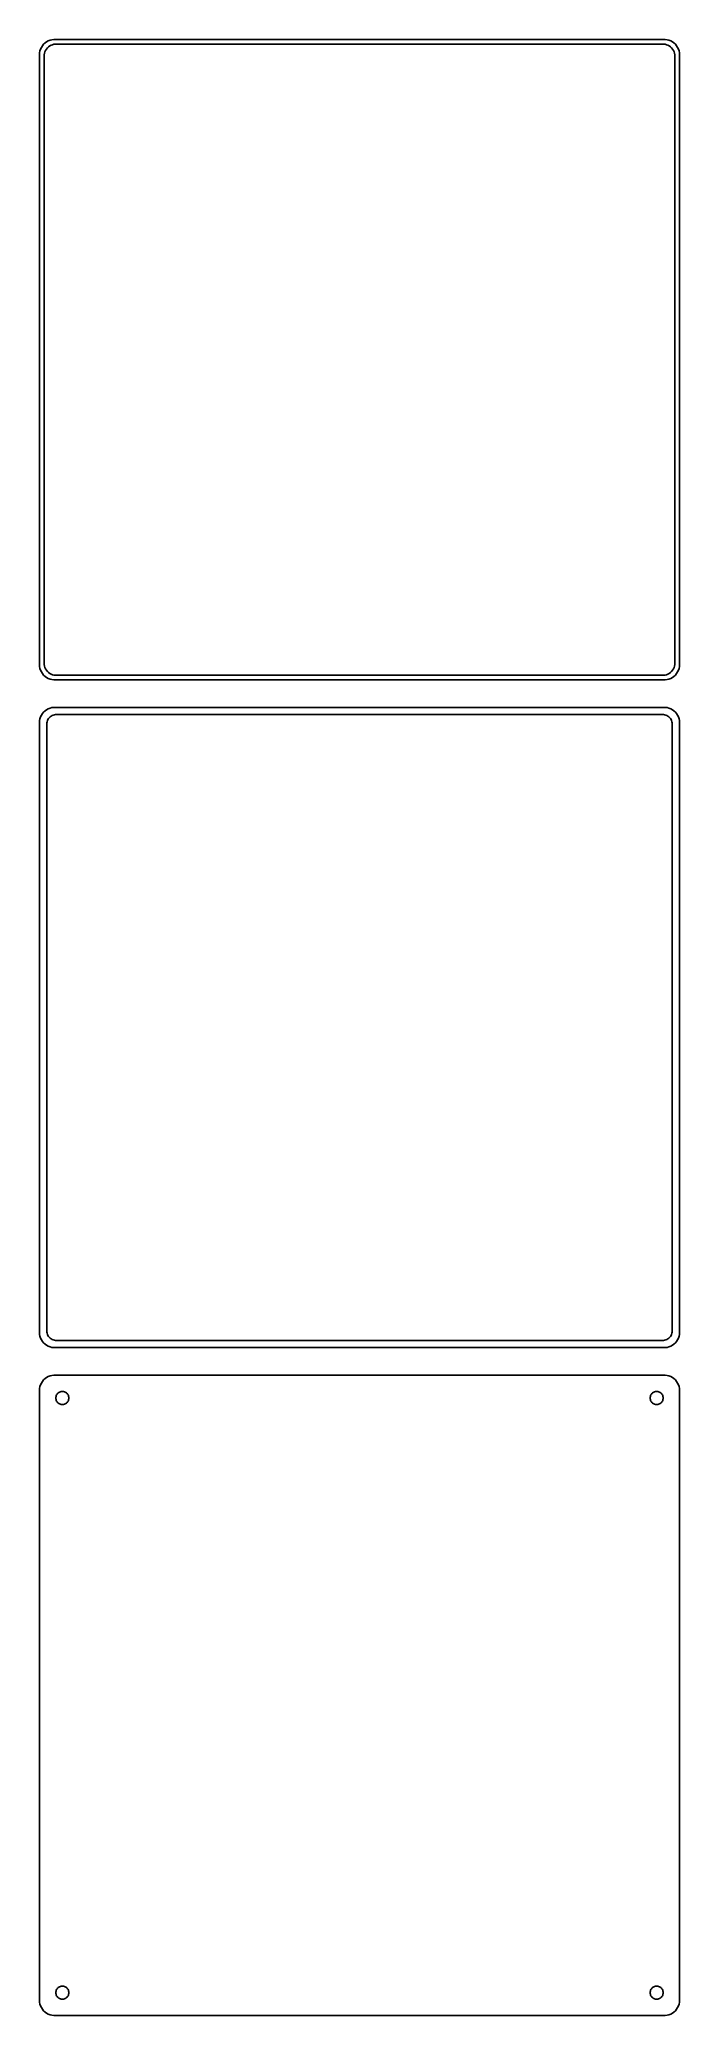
# Model space of a CAD drawing. Header units: metres. Extents: x -105 to 105, y 552 to 1200.
import ezdxf

# ---------------------------------------------------------------- set-up
doc = ezdxf.new("R2010")
doc.units = ezdxf.units.M

msp = doc.modelspace()

# ---------------------------------------------------------------- linework, layer by layer
for p, q in [((-103.187, 1198.85), (-103.645, 1198.42)), ((-102.679, 1199.22), (-103.187, 1198.85)), ((-102.129, 1199.52), (-102.679, 1199.22)), ((-101.545, 1199.76), (-102.129, 1199.52)), ((-100.937, 1199.91), (-101.545, 1199.76)), ((-100.314, 1199.99), (-100.937, 1199.91)), ((100.314, 1199.99), (-100.314, 1199.99)), ((100.937, 1199.91), (100.314, 1199.99)), ((101.545, 1199.76), (100.937, 1199.91)), ((102.129, 1199.52), (101.545, 1199.76)), ((102.679, 1199.22), (102.129, 1199.52)), ((103.187, 1198.85), (102.679, 1199.22)), ((103.645, 1198.42), (103.187, 1198.85)), ((-104.961, 1195.63), (-105, 1195)), ((-105, 1195), (-105, 995)), ((-104.843, 1196.24), (-104.961, 1195.63)), ((-104.649, 1196.84), (-104.843, 1196.24)), ((-104.382, 1197.41), (-104.649, 1196.84)), ((-104.045, 1197.94), (-104.382, 1197.41)), ((-103.645, 1198.42), (-104.045, 1197.94)), ((-103.5, 1194.5), (-103.468, 1195)), ((-103.5, 995.5), (-103.5, 1194.5)), ((-103.468, 1195), (-103.374, 1195.49)), ((-103.374, 1195.49), (-103.219, 1195.97)), ((-103.219, 1195.97), (-103.005, 1196.43)), ((-103.005, 1196.43), (-102.736, 1196.85)), ((-102.736, 1196.85), (-102.416, 1197.24)), ((-102.416, 1197.24), (-102.05, 1197.58)), ((-102.05, 1197.58), (-101.643, 1197.88)), ((-101.643, 1197.88), (-101.203, 1198.12)), ((-101.203, 1198.12), (-100.736, 1198.3)), ((-100.736, 1198.3), (-100.25, 1198.43)), ((-100.25, 1198.43), (-99.7512, 1198.49)), ((-99.7512, 1198.49), (99.7512, 1198.49)), ((99.7512, 1198.49), (100.25, 1198.43)), ((100.25, 1198.43), (100.736, 1198.3)), ((100.736, 1198.3), (101.203, 1198.12)), ((101.203, 1198.12), (101.643, 1197.88)), ((101.643, 1197.88), (102.05, 1197.58)), ((102.05, 1197.58), (102.416, 1197.24)), ((102.416, 1197.24), (102.736, 1196.85)), ((102.736, 1196.85), (103.005, 1196.43)), ((103.005, 1196.43), (103.219, 1195.97)), ((103.219, 1195.97), (103.374, 1195.49)), ((103.374, 1195.49), (103.468, 1195)), ((103.468, 1195), (103.5, 1194.5)), ((103.5, 1194.5), (103.5, 995.5)), ((104.045, 1197.94), (103.645, 1198.42)), ((104.382, 1197.41), (104.045, 1197.94)), ((104.649, 1196.84), (104.382, 1197.41)), ((104.843, 1196.24), (104.649, 1196.84)), ((104.961, 1195.63), (104.843, 1196.24)), ((105, 1195), (104.961, 1195.63)), ((105, 995), (105, 1195)), ((-105, 995), (-104.961, 994.373)), ((-104.961, 994.373), (-104.843, 993.757)), ((-104.843, 993.757), (-104.649, 993.159)), ((-104.649, 993.159), (-104.382, 992.591)), ((-104.382, 992.591), (-104.045, 992.061)), ((-104.045, 992.061), (-103.645, 991.577)), ((-103.645, 991.577), (-103.187, 991.147)), ((-103.468, 994.999), (-103.5, 995.5)), ((-103.374, 994.505), (-103.468, 994.999)), ((-103.219, 994.028), (-103.374, 994.505)), ((-103.005, 993.573), (-103.219, 994.028)), ((-102.736, 993.149), (-103.005, 993.573)), ((-102.416, 992.762), (-102.736, 993.149)), ((-102.05, 992.418), (-102.416, 992.762)), ((-101.643, 992.123), (-102.05, 992.418)), ((-101.203, 991.881), (-101.643, 992.123)), ((-100.736, 991.696), (-101.203, 991.881)), ((-100.25, 991.571), (-100.736, 991.696)), ((-99.7512, 991.508), (-100.25, 991.571)), ((99.7512, 991.508), (-99.7512, 991.508)), ((100.25, 991.571), (99.7512, 991.508)), ((100.736, 991.696), (100.25, 991.571)), ((101.203, 991.881), (100.736, 991.696)), ((101.643, 992.123), (101.203, 991.881)), ((102.05, 992.418), (101.643, 992.123)), ((102.416, 992.762), (102.05, 992.418)), ((102.736, 993.149), (102.416, 992.762)), ((103.005, 993.573), (102.736, 993.149)), ((103.219, 994.028), (103.005, 993.573)), ((103.187, 991.147), (103.645, 991.577)), ((103.374, 994.505), (103.219, 994.028)), ((103.468, 994.999), (103.374, 994.505)), ((103.5, 995.5), (103.468, 994.999)), ((103.645, 991.577), (104.045, 992.061)), ((104.045, 992.061), (104.382, 992.591)), ((104.382, 992.591), (104.649, 993.159)), ((104.649, 993.159), (104.843, 993.757)), ((104.843, 993.757), (104.961, 994.373)), ((104.961, 994.373), (105, 995)), ((-103.187, 991.147), (-102.679, 990.778)), ((-102.679, 990.778), (-102.129, 990.476)), ((-102.129, 990.476), (-101.545, 990.245)), ((-101.545, 990.245), (-100.937, 990.089)), ((-100.937, 990.089), (-100.314, 990.01)), ((-100.314, 990.01), (100.314, 990.01)), ((100.314, 990.01), (100.937, 990.089)), ((100.937, 990.089), (101.545, 990.245)), ((101.545, 990.245), (102.129, 990.476)), ((102.129, 990.476), (102.679, 990.778)), ((102.679, 990.778), (103.187, 991.147)), ((-104.045, 978.939), (-104.382, 978.409)), ((-103.645, 979.423), (-104.045, 978.939)), ((-103.187, 979.853), (-103.645, 979.423)), ((-102.679, 980.222), (-103.187, 979.853)), ((-102.129, 980.524), (-102.679, 980.222)), ((-101.545, 980.755), (-102.129, 980.524)), ((-100.937, 980.911), (-101.545, 980.755)), ((-100.314, 980.99), (-100.937, 980.911)), ((-100.825, 978.317), (-100.462, 978.461)), ((-100.462, 978.461), (-100.083, 978.558)), ((100.314, 980.99), (-100.314, 980.99)), ((-100.083, 978.558), (-99.6955, 978.607)), ((-99.6955, 978.607), (99.6955, 978.607)), ((99.6955, 978.607), (100.083, 978.558)), ((100.083, 978.558), (100.462, 978.461)), ((100.937, 980.911), (100.314, 980.99)), ((100.462, 978.461), (100.825, 978.317)), ((101.545, 980.755), (100.937, 980.911)), ((102.129, 980.524), (101.545, 980.755)), ((102.679, 980.222), (102.129, 980.524)), ((103.187, 979.853), (102.679, 980.222)), ((103.645, 979.423), (103.187, 979.853)), ((104.045, 978.939), (103.645, 979.423)), ((104.382, 978.409), (104.045, 978.939)), ((-104.961, 976.627), (-105, 976)), ((-105, 976), (-105, 776)), ((-104.843, 977.243), (-104.961, 976.627)), ((-104.649, 977.841), (-104.843, 977.243)), ((-104.382, 978.409), (-104.649, 977.841)), ((-102.613, 975.5), (-102.588, 975.89)), ((-102.613, 776.5), (-102.613, 975.5)), ((-102.588, 975.89), (-102.515, 976.274)), ((-102.515, 976.274), (-102.394, 976.646)), ((-102.394, 976.646), (-102.228, 977)), ((-102.228, 977), (-102.018, 977.33)), ((-102.018, 977.33), (-101.769, 977.631)), ((-101.769, 977.631), (-101.484, 977.899)), ((-101.484, 977.899), (-101.168, 978.128)), ((-101.168, 978.128), (-100.825, 978.317)), ((100.825, 978.317), (101.168, 978.128)), ((101.168, 978.128), (101.484, 977.899)), ((101.484, 977.899), (101.769, 977.631)), ((101.769, 977.631), (102.018, 977.33)), ((102.018, 977.33), (102.228, 977)), ((102.228, 977), (102.394, 976.646)), ((102.394, 976.646), (102.515, 976.274)), ((102.515, 976.274), (102.588, 975.89)), ((102.588, 975.89), (102.613, 975.5)), ((102.613, 975.5), (102.613, 776.5)), ((104.649, 977.841), (104.382, 978.409)), ((104.843, 977.243), (104.649, 977.841)), ((104.961, 976.627), (104.843, 977.243)), ((105, 976), (104.961, 976.627)), ((105, 776), (105, 976)), ((-105, 776), (-104.961, 775.373)), ((-104.961, 775.373), (-104.843, 774.757)), ((-104.843, 774.757), (-104.649, 774.159)), ((-104.649, 774.159), (-104.382, 773.591)), ((-104.382, 773.591), (-104.045, 773.061)), ((-104.045, 773.061), (-103.645, 772.577)), ((-103.645, 772.577), (-103.187, 772.147)), ((-103.187, 772.147), (-102.679, 771.778)), ((-102.679, 771.778), (-102.129, 771.476)), ((-102.588, 776.11), (-102.613, 776.5)), ((-102.515, 775.726), (-102.588, 776.11)), ((-102.394, 775.354), (-102.515, 775.726)), ((-102.228, 775), (-102.394, 775.354)), ((-102.018, 774.67), (-102.228, 775)), ((-102.129, 771.476), (-101.545, 771.245)), ((-101.769, 774.369), (-102.018, 774.67)), ((-101.484, 774.101), (-101.769, 774.369)), ((-101.545, 771.245), (-100.937, 771.089)), ((-101.168, 773.872), (-101.484, 774.101)), ((-100.825, 773.683), (-101.168, 773.872)), ((-100.462, 773.539), (-100.825, 773.683)), ((-100.083, 773.442), (-100.462, 773.539)), ((-99.6955, 773.393), (-100.083, 773.442)), ((99.6955, 773.393), (-99.6955, 773.393)), ((100.083, 773.442), (99.6955, 773.393)), ((100.462, 773.539), (100.083, 773.442)), ((100.825, 773.683), (100.462, 773.539)), ((101.168, 773.872), (100.825, 773.683)), ((100.937, 771.089), (101.545, 771.245)), ((101.484, 774.101), (101.168, 773.872)), ((101.769, 774.369), (101.484, 774.101)), ((101.545, 771.245), (102.129, 771.476)), ((102.018, 774.67), (101.769, 774.369)), ((102.228, 775), (102.018, 774.67)), ((102.129, 771.476), (102.679, 771.778)), ((102.394, 775.354), (102.228, 775)), ((102.515, 775.726), (102.394, 775.354)), ((102.588, 776.11), (102.515, 775.726)), ((102.613, 776.5), (102.588, 776.11)), ((102.679, 771.778), (103.187, 772.147)), ((103.187, 772.147), (103.645, 772.577)), ((103.645, 772.577), (104.045, 773.061)), ((104.045, 773.061), (104.382, 773.591)), ((104.382, 773.591), (104.649, 774.159)), ((104.649, 774.159), (104.843, 774.757)), ((104.843, 774.757), (104.961, 775.373)), ((104.961, 775.373), (105, 776)), ((-100.937, 771.089), (-100.314, 771.01)), ((-100.314, 771.01), (100.314, 771.01)), ((100.314, 771.01), (100.937, 771.089)), ((-104.843, 758.243), (-104.961, 757.627)), ((-104.649, 758.841), (-104.843, 758.243)), ((-104.382, 759.409), (-104.649, 758.841)), ((-104.045, 759.939), (-104.382, 759.409)), ((-103.645, 760.423), (-104.045, 759.939)), ((-103.187, 760.853), (-103.645, 760.423)), ((-102.679, 761.222), (-103.187, 760.853)), ((-102.129, 761.524), (-102.679, 761.222)), ((-101.545, 761.755), (-102.129, 761.524)), ((-100.937, 761.911), (-101.545, 761.755)), ((-100.314, 761.99), (-100.937, 761.911)), ((100.314, 761.99), (-100.314, 761.99)), ((100.937, 761.911), (100.314, 761.99)), ((101.545, 761.755), (100.937, 761.911)), ((102.129, 761.524), (101.545, 761.755)), ((102.679, 761.222), (102.129, 761.524)), ((103.187, 760.853), (102.679, 761.222)), ((103.645, 760.423), (103.187, 760.853)), ((104.045, 759.939), (103.645, 760.423)), ((104.382, 759.409), (104.045, 759.939)), ((104.649, 758.841), (104.382, 759.409)), ((104.843, 758.243), (104.649, 758.841)), ((104.961, 757.627), (104.843, 758.243)), ((-104.961, 757.627), (-105, 757)), ((-105, 757), (-105, 557)), ((-99.6353, 754.5), (-99.6185, 754.768)), ((-99.6185, 754.232), (-99.6353, 754.5)), ((-99.6185, 754.768), (-99.5682, 755.031)), ((-99.5682, 753.969), (-99.6185, 754.232)), ((-99.5682, 755.031), (-99.4853, 755.286)), ((-99.4853, 753.714), (-99.5682, 753.969)), ((-99.4853, 755.286), (-99.3712, 755.529)), ((-99.3712, 753.471), (-99.4853, 753.714)), ((-99.3712, 755.529), (-99.2275, 755.755)), ((-99.2275, 753.245), (-99.3712, 753.471)), ((-99.2275, 755.755), (-99.0566, 755.962)), ((-99.0566, 753.038), (-99.2275, 753.245)), ((-99.0566, 755.962), (-98.8611, 756.145)), ((-98.8611, 752.855), (-99.0566, 753.038)), ((-98.8611, 756.145), (-98.6441, 756.303)), ((-98.6441, 752.697), (-98.8611, 752.855)), ((-98.6441, 756.303), (-98.4092, 756.432)), ((-98.4092, 752.568), (-98.6441, 752.697)), ((-98.4092, 756.432), (-98.1598, 756.531)), ((-98.1598, 752.469), (-98.4092, 752.568)), ((-98.1598, 756.531), (-97.9001, 756.597)), ((-97.9001, 752.403), (-98.1598, 752.469)), ((-97.9001, 756.597), (-97.6341, 756.631)), ((-97.6341, 752.369), (-97.9001, 752.403)), ((-97.6341, 756.631), (-97.3659, 756.631)), ((-97.3659, 752.369), (-97.6341, 752.369)), ((-97.3659, 756.631), (-97.0999, 756.597)), ((-97.0999, 752.403), (-97.3659, 752.369)), ((-97.0999, 756.597), (-96.8401, 756.531)), ((-96.8401, 752.469), (-97.0999, 752.403)), ((-96.8401, 756.531), (-96.5908, 756.432)), ((-96.5908, 752.568), (-96.8401, 752.469)), ((-96.5908, 756.432), (-96.3559, 756.303)), ((-96.3559, 752.697), (-96.5908, 752.568)), ((-96.3559, 756.303), (-96.1389, 756.145)), ((-96.1389, 752.855), (-96.3559, 752.697)), ((-96.1389, 756.145), (-95.9434, 755.962)), ((-95.9434, 753.038), (-96.1389, 752.855)), ((-95.9434, 755.962), (-95.7725, 755.755)), ((-95.7725, 753.245), (-95.9434, 753.038)), ((-95.7725, 755.755), (-95.6288, 755.529)), ((-95.6288, 753.471), (-95.7725, 753.245)), ((-95.6288, 755.529), (-95.5146, 755.286)), ((-95.5146, 753.714), (-95.6288, 753.471)), ((-95.5146, 755.286), (-95.4318, 755.031)), ((-95.4318, 753.969), (-95.5146, 753.714)), ((-95.4318, 755.031), (-95.3815, 754.768)), ((-95.3815, 754.232), (-95.4318, 753.969)), ((-95.3815, 754.768), (-95.3647, 754.5)), ((-95.3647, 754.5), (-95.3815, 754.232)), ((95.3647, 754.5), (95.3815, 754.768)), ((95.3815, 754.232), (95.3647, 754.5)), ((95.3815, 754.768), (95.4318, 755.031)), ((95.4318, 753.969), (95.3815, 754.232)), ((95.4318, 755.031), (95.5146, 755.286)), ((95.5146, 753.714), (95.4318, 753.969)), ((95.5146, 755.286), (95.6288, 755.529)), ((95.6288, 753.471), (95.5146, 753.714)), ((95.6288, 755.529), (95.7725, 755.755)), ((95.7725, 753.245), (95.6288, 753.471)), ((95.7725, 755.755), (95.9434, 755.962)), ((95.9434, 753.038), (95.7725, 753.245)), ((95.9434, 755.962), (96.1389, 756.145)), ((96.1389, 752.855), (95.9434, 753.038)), ((96.1389, 756.145), (96.3559, 756.303)), ((96.3559, 752.697), (96.1389, 752.855)), ((96.3559, 756.303), (96.5908, 756.432)), ((96.5908, 752.568), (96.3559, 752.697)), ((96.5908, 756.432), (96.8401, 756.531)), ((96.8401, 752.469), (96.5908, 752.568)), ((96.8401, 756.531), (97.0999, 756.597)), ((97.0999, 752.403), (96.8401, 752.469)), ((97.0999, 756.597), (97.3659, 756.631)), ((97.3659, 752.369), (97.0999, 752.403)), ((97.3659, 756.631), (97.6341, 756.631)), ((97.6341, 752.369), (97.3659, 752.369)), ((97.6341, 756.631), (97.9001, 756.597)), ((97.9001, 752.403), (97.6341, 752.369)), ((97.9001, 756.597), (98.1598, 756.531)), ((98.1598, 752.469), (97.9001, 752.403)), ((98.1598, 756.531), (98.4092, 756.432)), ((98.4092, 752.568), (98.1598, 752.469)), ((98.4092, 756.432), (98.6441, 756.303)), ((98.6441, 752.697), (98.4092, 752.568)), ((98.6441, 756.303), (98.8611, 756.145)), ((98.8611, 752.855), (98.6441, 752.697)), ((98.8611, 756.145), (99.0566, 755.962)), ((99.0566, 753.038), (98.8611, 752.855)), ((99.0566, 755.962), (99.2275, 755.755)), ((99.2275, 753.245), (99.0566, 753.038)), ((99.2275, 755.755), (99.3712, 755.529)), ((99.3712, 753.471), (99.2275, 753.245)), ((99.3712, 755.529), (99.4853, 755.286)), ((99.4853, 753.714), (99.3712, 753.471)), ((99.4853, 755.286), (99.5682, 755.031)), ((99.5682, 753.969), (99.4853, 753.714)), ((99.5682, 755.031), (99.6185, 754.768)), ((99.6185, 754.232), (99.5682, 753.969)), ((99.6185, 754.768), (99.6353, 754.5)), ((99.6353, 754.5), (99.6185, 754.232)), ((105, 757), (104.961, 757.627)), ((105, 557), (105, 757)), ((-99.6353, 559.5), (-99.6185, 559.768)), ((-99.6185, 559.232), (-99.6353, 559.5)), ((-99.6185, 559.768), (-99.5682, 560.031)), ((-99.5682, 558.969), (-99.6185, 559.232)), ((-99.5682, 560.031), (-99.4853, 560.286)), ((-99.4853, 558.714), (-99.5682, 558.969)), ((-99.4853, 560.286), (-99.3712, 560.529)), ((-99.3712, 558.471), (-99.4853, 558.714)), ((-99.3712, 560.529), (-99.2275, 560.755)), ((-99.2275, 558.245), (-99.3712, 558.471)), ((-99.2275, 560.755), (-99.0566, 560.962)), ((-99.0566, 558.038), (-99.2275, 558.245)), ((-99.0566, 560.962), (-98.8611, 561.145)), ((-98.8611, 557.855), (-99.0566, 558.038)), ((-98.8611, 561.145), (-98.6441, 561.303)), ((-98.6441, 557.697), (-98.8611, 557.855)), ((-98.6441, 561.303), (-98.4092, 561.432)), ((-98.4092, 557.568), (-98.6441, 557.697)), ((-98.4092, 561.432), (-98.1598, 561.531)), ((-98.1598, 557.469), (-98.4092, 557.568)), ((-98.1598, 561.531), (-97.9001, 561.597)), ((-97.9001, 557.403), (-98.1598, 557.469)), ((-97.9001, 561.597), (-97.6341, 561.631)), ((-97.6341, 557.369), (-97.9001, 557.403)), ((-97.6341, 561.631), (-97.3659, 561.631)), ((-97.3659, 557.369), (-97.6341, 557.369)), ((-97.3659, 561.631), (-97.0999, 561.597)), ((-97.0999, 557.403), (-97.3659, 557.369)), ((-97.0999, 561.597), (-96.8401, 561.531)), ((-96.8401, 557.469), (-97.0999, 557.403)), ((-96.8401, 561.531), (-96.5908, 561.432)), ((-96.5908, 557.568), (-96.8401, 557.469)), ((-96.5908, 561.432), (-96.3559, 561.303)), ((-96.3559, 557.697), (-96.5908, 557.568)), ((-96.3559, 561.303), (-96.1389, 561.145)), ((-96.1389, 557.855), (-96.3559, 557.697)), ((-96.1389, 561.145), (-95.9434, 560.962)), ((-95.9434, 558.038), (-96.1389, 557.855)), ((-95.9434, 560.962), (-95.7725, 560.755)), ((-95.7725, 558.245), (-95.9434, 558.038)), ((-95.7725, 560.755), (-95.6288, 560.529)), ((-95.6288, 558.471), (-95.7725, 558.245)), ((-95.6288, 560.529), (-95.5146, 560.286)), ((-95.5146, 558.714), (-95.6288, 558.471)), ((-95.5146, 560.286), (-95.4318, 560.031)), ((-95.4318, 558.969), (-95.5146, 558.714)), ((-95.4318, 560.031), (-95.3815, 559.768)), ((-95.3815, 559.232), (-95.4318, 558.969)), ((-95.3815, 559.768), (-95.3647, 559.5)), ((-95.3647, 559.5), (-95.3815, 559.232)), ((95.3647, 559.5), (95.3815, 559.768)), ((95.3815, 559.232), (95.3647, 559.5)), ((95.3815, 559.768), (95.4318, 560.031)), ((95.4318, 558.969), (95.3815, 559.232)), ((95.4318, 560.031), (95.5146, 560.286)), ((95.5146, 558.714), (95.4318, 558.969)), ((95.5146, 560.286), (95.6288, 560.529)), ((95.6288, 558.471), (95.5146, 558.714)), ((95.6288, 560.529), (95.7725, 560.755)), ((95.7725, 558.245), (95.6288, 558.471)), ((95.7725, 560.755), (95.9434, 560.962)), ((95.9434, 558.038), (95.7725, 558.245)), ((95.9434, 560.962), (96.1389, 561.145)), ((96.1389, 557.855), (95.9434, 558.038)), ((96.1389, 561.145), (96.3559, 561.303)), ((96.3559, 557.697), (96.1389, 557.855)), ((96.3559, 561.303), (96.5908, 561.432)), ((96.5908, 557.568), (96.3559, 557.697)), ((96.5908, 561.432), (96.8401, 561.531)), ((96.8401, 557.469), (96.5908, 557.568)), ((96.8401, 561.531), (97.0999, 561.597)), ((97.0999, 557.403), (96.8401, 557.469)), ((97.0999, 561.597), (97.3659, 561.631)), ((97.3659, 557.369), (97.0999, 557.403)), ((97.3659, 561.631), (97.6341, 561.631)), ((97.6341, 557.369), (97.3659, 557.369)), ((97.6341, 561.631), (97.9001, 561.597)), ((97.9001, 557.403), (97.6341, 557.369)), ((97.9001, 561.597), (98.1598, 561.531)), ((98.1598, 557.469), (97.9001, 557.403)), ((98.1598, 561.531), (98.4092, 561.432)), ((98.4092, 557.568), (98.1598, 557.469)), ((98.4092, 561.432), (98.6441, 561.303)), ((98.6441, 557.697), (98.4092, 557.568)), ((98.6441, 561.303), (98.8611, 561.145)), ((98.8611, 557.855), (98.6441, 557.697)), ((98.8611, 561.145), (99.0566, 560.962)), ((99.0566, 558.038), (98.8611, 557.855)), ((99.0566, 560.962), (99.2275, 560.755)), ((99.2275, 558.245), (99.0566, 558.038)), ((99.2275, 560.755), (99.3712, 560.529)), ((99.3712, 558.471), (99.2275, 558.245)), ((99.3712, 560.529), (99.4853, 560.286)), ((99.4853, 558.714), (99.3712, 558.471)), ((99.4853, 560.286), (99.5682, 560.031)), ((99.5682, 558.969), (99.4853, 558.714)), ((99.5682, 560.031), (99.6185, 559.768)), ((99.6185, 559.232), (99.5682, 558.969)), ((99.6185, 559.768), (99.6353, 559.5)), ((99.6353, 559.5), (99.6185, 559.232)), ((-105, 557), (-104.961, 556.373)), ((-104.961, 556.373), (-104.843, 555.757)), ((-104.843, 555.757), (-104.649, 555.159)), ((-104.649, 555.159), (-104.382, 554.591)), ((-104.382, 554.591), (-104.045, 554.061)), ((-104.045, 554.061), (-103.645, 553.577)), ((-103.645, 553.577), (-103.187, 553.147)), ((-103.187, 553.147), (-102.679, 552.778)), ((-102.679, 552.778), (-102.129, 552.476)), ((-102.129, 552.476), (-101.545, 552.245)), ((-101.545, 552.245), (-100.937, 552.089)), ((-100.937, 552.089), (-100.314, 552.01)), ((-100.314, 552.01), (100.314, 552.01)), ((100.314, 552.01), (100.937, 552.089)), ((100.937, 552.089), (101.545, 552.245)), ((101.545, 552.245), (102.129, 552.476)), ((102.129, 552.476), (102.679, 552.778)), ((102.679, 552.778), (103.187, 553.147)), ((103.187, 553.147), (103.645, 553.577)), ((103.645, 553.577), (104.045, 554.061)), ((104.045, 554.061), (104.382, 554.591)), ((104.382, 554.591), (104.649, 555.159)), ((104.649, 555.159), (104.843, 555.757)), ((104.843, 555.757), (104.961, 556.373)), ((104.961, 556.373), (105, 557))]:
    msp.add_line(p, q)

doc.saveas('drawing.dxf')
